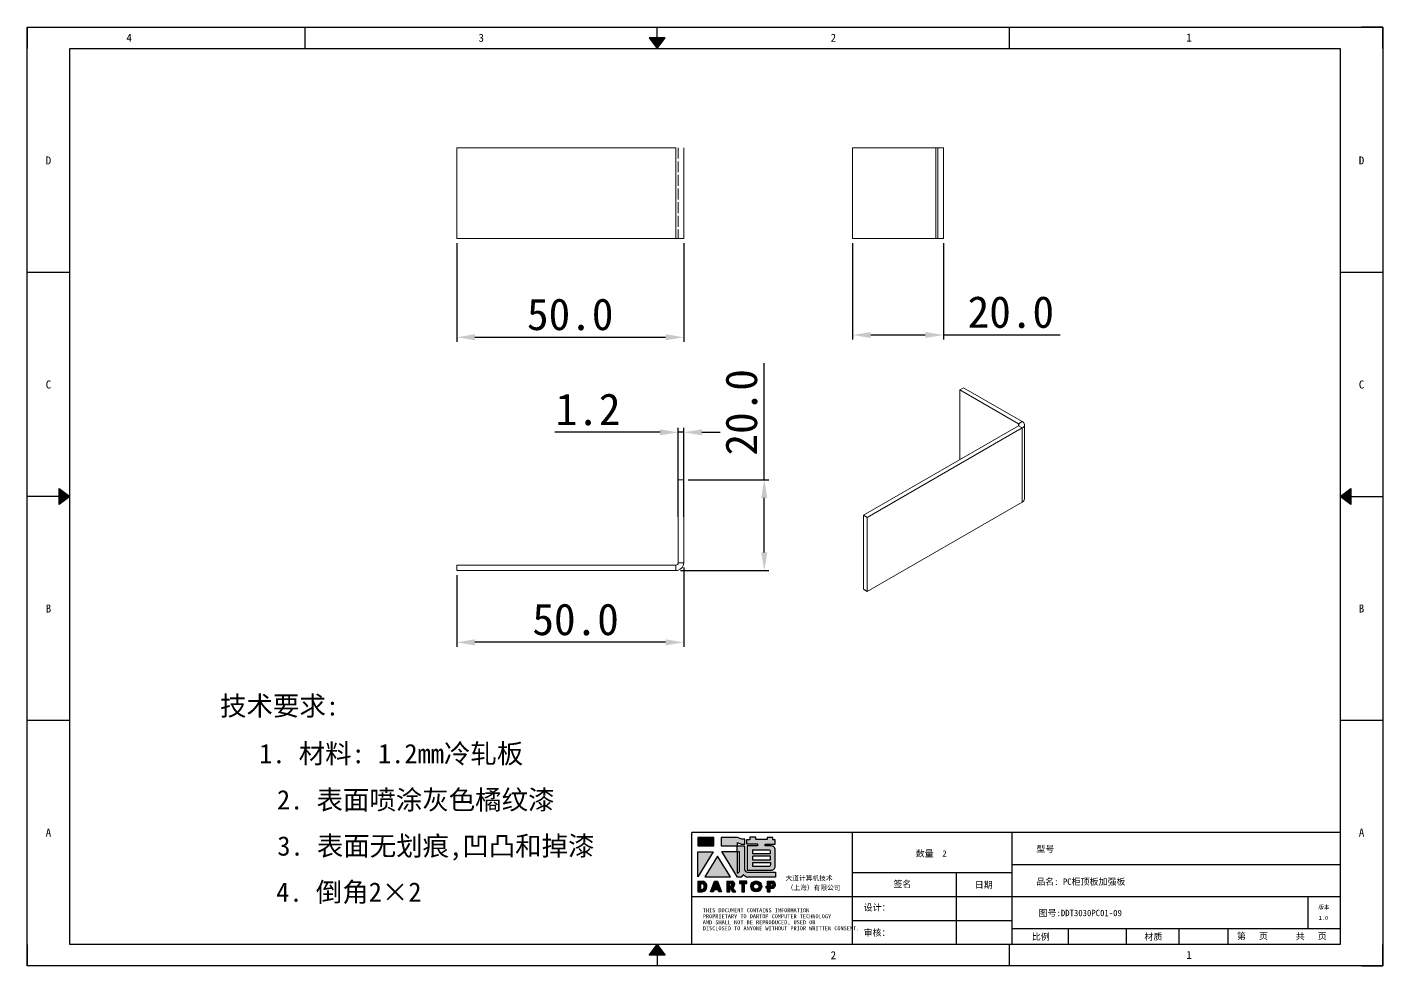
# Model space of a CAD drawing. Header units: millimetres. Extents: x 12436 to 30221, y 8547 to 23793.
# Drawn here: x 29922.8 to 30221.5, y 17317.6 to 17524.4 of the extents above; entities that cross this region are included whole.
import ezdxf
from ezdxf.enums import TextEntityAlignment as Align

# ---------------------------------------------------------------- set-up
doc = ezdxf.new("R2010")
doc.units = ezdxf.units.MM
doc.header["$PDSIZE"] = -1
doc.linetypes.add('ACAD_ISO02W100', pattern=[15, 12, -3])
doc.linetypes.add('DOT', pattern=[0.25, 0, -0.25])
for name, color, linetype in [('4', 7, 'Continuous'), ('FORMAT', 7, 'Continuous'), ('print', 30, 'Continuous'), ('虚线', 6, 'ACAD_ISO02W100')]:
    doc.layers.add(name, color=color, linetype=linetype)
doc.styles.add('Dartop', font='SIMFANG.TTF')
doc.styles.add('HZ', font='SimSun.ttf')
doc.styles.add('hzHT', font='SIMHEI.TTF')
doc.dimstyles.new('副本 (2) ISO-25', dxfattribs={"dimtxt": 7, "dimasz": 4, "dimexe": 1, "dimexo": 1, "dimgap": 1.524, "dimtad": 1, "dimdec": 1, "dimzin": 0, "dimdsep": 46, "dimtxsty": 'Standard', "dimcen": 2.5, "dimclrd": 4, "dimclre": 4, "dimclrt": 4, "dimadec": 0, "dimazin": 0, "dimtfac": 1, "dimtdec": 1, "dimtmove": 0, "dimatfit": 3, "dimfxl": 1, "dimtzin": 0, "dimarcsym": 0})

# ---------------------------------------------------------------- blocks, each defined once
blk = doc.blocks.new('*U72')
at = {"color": 254, "linetype": 'Continuous', "extrusion": (0, 0, -1)}
for points in [[(-17, 0.333), (-16.812, 0.25), (-17, 0.5)], [(-17, 0.333), (-17.188, 0.25), (-16.812, 0.25)], [(-17, 0.333), (-17, 0.5), (-17.188, 0.25)]]:
    blk.add_solid(points, dxfattribs=at)
blk = doc.blocks.new('*U71')
at = {"color": 254, "linetype": 'Continuous', "extrusion": (0, 0, -1)}
for points in [[(-33.167, 11), (-33, 11), (-33.25, 11.188)], [(-33.167, 11), (-33.25, 11.188), (-33.25, 10.812)], [(-33.167, 11), (-33.25, 10.812), (-33, 11)]]:
    blk.add_solid(points, dxfattribs=at)
blk = doc.blocks.new('*U73')
at = {"color": 254, "linetype": 'Continuous'}
for points in [[(17, 21.667), (17.188, 21.75), (16.812, 21.75)], [(17, 21.667), (16.812, 21.75), (17, 21.5)], [(17, 21.667), (17, 21.5), (17.188, 21.75)]]:
    blk.add_solid(points, dxfattribs=at)
blk = doc.blocks.new('*U70')
at = {"color": 254, "linetype": 'Continuous', "extrusion": (0, 0, -1)}
for points in [[(-0.833, 11), (-0.75, 10.812), (-0.75, 11.188)], [(-0.833, 11), (-0.75, 11.188), (-1, 11)], [(-0.833, 11), (-1, 11), (-0.75, 10.812)]]:
    blk.add_solid(points, dxfattribs=at)
blk = doc.blocks.new('dadao')
for p, q in [((48, 19.2), (44.9, 10.4)), ((44.9, 10.4), (51.2, 10.4)), ((51.2, 10.4), (48, 19.2))]:
    blk.add_line(p, q)
for points in [[(41.8, 121.6), (41.8, 143.7), (-0.4, 143.7), (-0.4, 121.6), (41.8, 121.6)], [(104.8, 122), (104.8, 130.3), (114.1, 126.3), (124.2, 126.3), (124.2, 139.6), (115.9, 139.6), (105.1, 143.9), (61.5, 143.9)], [(61.7, 144), (61.7, 121.3), (103.9, 121.3)], [(113.4, 38.7), (105.1, 38.7), (63, 106.5), (103.9, 106.5), (103.9, 120.9), (103.9, 121.3)], [(109.7, 53.6), (109.7, 106.2), (104.3, 106.2), (104.3, 50.4), (106.6, 50.4)], [(144.6, 94.4), (144.6, 84.8), (192, 84.8), (192, 94.1), (144.9, 94.1)], [(120.2, 45), (119.5, 45), (119.5, 44.6)], [(0, 28), (0, 0), (11.8, 0)], [(0.1, 28), (14, 28)], [(7.1, 21.8), (7.1, 6.1), (12, 6.1)], [(7.1, 21.8), (11.4, 21.8)], [(76.8, 28.2), (76.8, 0), (84.1, 0), (84.1, 11.1), (91.6, -0.1), (100.3, -0.1), (91.7, 11.1)], [(76.8, 28.2), (90.6, 28.2)], [(84, 22.7), (84, 15.3), (87.2, 15.3)], [(84, 22.7), (87.3, 22.7)], [(183.7, 0), (183.7, 9.6), (180.6, 9.6), (180.6, 14.9), (183.8, 14.9), (183.8, 28.1), (196.1, 28.1), (196.5, 28.1)], [(183.7, 0), (190.9, 0), (190.9, 9.6), (198.8, 9.6)], [(194.9, 22.3), (190.8, 22.3), (190.8, 15), (194.4, 15)]]:
    blk.add_lwpolyline(points)
blk.add_lwpolyline([(137.1, 144.2), (137.1, 137.9), (128.3, 137.9), (128.3, 126.5), (157.3, 126.5), (157.3, 121.5), (130.3, 121.5), (130.3, 57.5), (194.4, 57.5, 0.414214), (204.4, 67.5), (204.4, 111.3, 0.414214), (194.4, 121.3), (177.5, 121.3), (177.5, 126.3), (204.7, 126.3), (204.7, 137.7), (198.2, 137.7), (198.2, 143.9), (183.3, 143.9), (183.3, 138), (153, 138), (153, 144.2), (137.1, 144.2)], format="xyb", close=True)
for points in [[(104.8, 122), (123.4, 122), (123.4, 60, 0.414214), (131.4, 52), (204.8, 52), (204.8, 39.1), (131.7, 39.1)], [(144.3, 110.8), (144.3, 101.8), (192.3, 101.8), (192.3, 105.5, 0.414214), (187.3, 110.5), (144.3, 110.5)], [(144.6, 77), (144.6, 67.5), (187.6, 67.5, 0.414214), (192.6, 72.5), (192.6, 76.4), (144.6, 76.4)]]:
    blk.add_lwpolyline(points, format="xyb")
for points in [[(-0.3, 106.2), (40.4, 106.2), (-0.3, 39.7), (-0.3, 106.2)], [(51.7, 94.1), (18.4, 39.3), (86.2, 39.3)], [(43.8, 28.2), (51.8, 28.2), (62.6, -0.1), (55, -0.1), (53.2, 5), (42.9, 5), (41.1, 0), (33.6, 0)], [(110, 28.1), (110, 21.9), (116, 21.9), (116, -0.1), (123.2, -0.1), (123.2, 22), (129.2, 22), (129.2, 28.1), (110, 28.1)]]:
    blk.add_lwpolyline(points, close=True)
for radius in [14.5, 7.44]:
    blk.add_circle((154.2, 14.2), radius)
for centre, radius, start, end in [((99.2, 60.7), 12.6, 305.6399, 325.969), ((111.6, 46.7), 8.19, 282.9811, 347.6627), ((136, 61.7), 22.9, 226.7358, 259.3209), ((8.5, 13.9), 8.49, 294.2143, 69.7177), ((9.6, 14.2), 14.4, 278.6604, 72.3203), ((86.4, 19), 3.8, 282.527, 76.7196), ((88.6, 19.4), 8.95, 290.6073, 77.2124), ((193.7, 18.7), 3.8, 280.9891, 72.5513), ((195.7, 18.6), 9.51, 288.8959, 85.2442)]:
    blk.add_arc(centre, radius, start, end)
blk = doc.blocks.new('*D375')
at = {"layer": 'Defpoints', "color": 0}
for p in [(30067.47, 17406.37), (30017.47, 17404.67), (30017.47, 17388.85)]:
    blk.add_point(p, dxfattribs=at)
at = {"layer": 'FORMAT', "color": 4, "lineweight": -2}
for p, q in [((30017.47, 17403.67), (30017.47, 17387.85)), ((30067.47, 17405.37), (30067.47, 17387.85)), ((30063.47, 17388.85), (30021.47, 17388.85))]:
    blk.add_line(p, q, dxfattribs=at)
at = {"layer": 'FORMAT', "color": 4}
for points in [[(30021.47, 17389.51), (30021.47, 17388.18), (30017.47, 17388.85)], [(30063.47, 17389.51), (30063.47, 17388.18), (30067.47, 17388.85)]]:
    blk.add_solid(points, dxfattribs=at)
at = {"layer": 'FORMAT', "color": 4, "insert": (30043.66, 17393.87), "char_height": 7, "attachment_point": 5}
blk.add_mtext('50.0', dxfattribs=at)
blk = doc.blocks.new('*D376')
at = {"layer": 'Defpoints', "color": 0}
for p in [(30067.47, 17424.67), (30085.22, 17424.67), (30065.77, 17404.67)]:
    blk.add_point(p, dxfattribs=at)
at = {"layer": 'FORMAT', "color": 4, "lineweight": -2}
for p, q in [((30085.22, 17424.67), (30085.22, 17450.39)), ((30068.47, 17424.67), (30086.22, 17424.67)), ((30085.22, 17408.67), (30085.22, 17420.67)), ((30066.77, 17404.67), (30086.22, 17404.67))]:
    blk.add_line(p, q, dxfattribs=at)
at = {"layer": 'FORMAT', "color": 4}
for points in [[(30084.55, 17420.67), (30085.89, 17420.67), (30085.22, 17424.67)], [(30084.55, 17408.67), (30085.89, 17408.67), (30085.22, 17404.67)]]:
    blk.add_solid(points, dxfattribs=at)
at = {"layer": 'FORMAT', "color": 4, "insert": (30080.2, 17439.53), "char_height": 7, "attachment_point": 5, "rotation": 90}
blk.add_mtext('20.0', dxfattribs=at)
blk = doc.blocks.new('*D377')
at = {"layer": 'Defpoints', "color": 0}
for p in [(30017.47, 17477.82), (30067.47, 17477.82), (30067.47, 17456.07)]:
    blk.add_point(p, dxfattribs=at)
at = {"layer": 'FORMAT', "color": 4, "lineweight": -2}
for p, q in [((30017.47, 17476.82), (30017.47, 17455.07)), ((30067.47, 17476.82), (30067.47, 17455.07)), ((30021.47, 17456.07), (30063.47, 17456.07))]:
    blk.add_line(p, q, dxfattribs=at)
at = {"layer": 'FORMAT', "color": 4}
for points in [[(30021.47, 17456.74), (30021.47, 17455.4), (30017.47, 17456.07)], [(30063.47, 17456.74), (30063.47, 17455.4), (30067.47, 17456.07)]]:
    blk.add_solid(points, dxfattribs=at)
at = {"layer": 'FORMAT', "color": 4, "insert": (30042.47, 17461.09), "char_height": 7, "attachment_point": 5}
blk.add_mtext('50.0', dxfattribs=at)
blk = doc.blocks.new('*D378')
at = {"layer": 'Defpoints', "color": 0}
for p in [(30104.69, 17477.82), (30124.69, 17477.82), (30124.69, 17456.57)]:
    blk.add_point(p, dxfattribs=at)
at = {"layer": 'FORMAT', "color": 4, "lineweight": -2}
for p, q in [((30104.69, 17476.82), (30104.69, 17455.57)), ((30124.69, 17476.82), (30124.69, 17455.57)), ((30108.69, 17456.57), (30120.69, 17456.57)), ((30124.69, 17456.57), (30150.4, 17456.57))]:
    blk.add_line(p, q, dxfattribs=at)
at = {"layer": 'FORMAT', "color": 4}
for points in [[(30108.69, 17457.23), (30108.69, 17455.9), (30104.69, 17456.57)], [(30120.69, 17457.23), (30120.69, 17455.9), (30124.69, 17456.57)]]:
    blk.add_solid(points, dxfattribs=at)
at = {"layer": 'FORMAT', "color": 4, "insert": (30139.54, 17461.59), "char_height": 7, "attachment_point": 5}
blk.add_mtext('20.0', dxfattribs=at)
blk = doc.blocks.new('*D379')
at = {"layer": 'Defpoints', "color": 0}
for p in [(30067.47, 17435.13), (30066.27, 17415.52), (30067.47, 17415.52)]:
    blk.add_point(p, dxfattribs=at)
at = {"layer": 'FORMAT', "color": 4, "lineweight": -2}
for p, q in [((30066.27, 17416.52), (30066.27, 17436.13)), ((30067.47, 17416.52), (30067.47, 17436.13)), ((30062.27, 17435.13), (30039.05, 17435.13)), ((30067.47, 17435.13), (30066.27, 17435.13)), ((30071.47, 17435.13), (30075.47, 17435.13))]:
    blk.add_line(p, q, dxfattribs=at)
at = {"layer": 'FORMAT', "color": 4}
for points in [[(30062.27, 17435.79), (30062.27, 17434.46), (30066.27, 17435.13)], [(30071.47, 17435.79), (30071.47, 17434.46), (30067.47, 17435.13)]]:
    blk.add_solid(points, dxfattribs=at)
at = {"layer": 'FORMAT', "color": 4, "insert": (30046.41, 17440.15), "char_height": 7, "attachment_point": 5}
blk.add_mtext('1.2', dxfattribs=at)

msp = doc.modelspace()

# ---------------------------------------------------------------- hatches: boundary and pattern name
for points in [[(30074.072, 17345.846), (30070.556, 17345.846), (30070.556, 17344.009), (30074.072, 17344.009)], [(30073.959, 17342.723), (30070.565, 17342.723), (30070.565, 17337.182)], [(30074.9, 17341.718), (30072.126, 17337.145), (30077.775, 17337.145)], [(30081.362, 17336.21), (30079.756, 17336.21), (30079.756, 17335.7), (30080.257, 17335.7), (30080.257, 17333.865), (30080.857, 17333.865), (30080.857, 17335.701), (30081.362, 17335.701)]]:
    msp.add_hatch(color=0).paths.add_polyline_path(points)
h = msp.add_hatch(color=0)
h.paths.add_polyline_path([(30079.327, 17344.729), (30080.103, 17344.394), (30080.943, 17344.394), (30080.943, 17345.504), (30080.25, 17345.504), (30079.348, 17345.861), (30075.734, 17345.861), (30075.734, 17343.983), (30079.251, 17343.983), (30079.251, 17343.945), (30079.251, 17342.744), (30075.841, 17342.744), (30079.348, 17337.099), (30080.043, 17337.099, 0.2793748), (30080.55, 17337.592), (30080.55, 17337.618), (30080.611, 17337.618, 0.1431454), (30081.567, 17337.132), (30087.662, 17337.132), (30087.662, 17338.202), (30081.541, 17338.202, -0.4142136), (30080.875, 17338.869), (30080.875, 17344.042), (30079.327, 17344.042)])
h.paths.add_polyline_path([(30079.286, 17342.72), (30079.733, 17342.72), (30079.733, 17338.339, -0.0889357), (30079.474, 17338.073), (30079.285, 17338.073)], flags=16)
h = msp.add_hatch(color=0)
h.paths.add_polyline_path([(30087.652, 17345.349), (30087.11, 17345.349), (30087.11, 17345.865), (30085.87, 17345.865), (30085.87, 17345.375), (30083.339, 17345.375), (30083.339, 17345.891), (30082.014, 17345.891), (30082.014, 17345.365), (30081.282, 17345.365), (30081.282, 17344.414), (30083.698, 17344.414), (30083.698, 17343.994), (30081.446, 17343.994), (30081.446, 17338.668), (30086.793, 17338.668, 0.4142136), (30087.626, 17339.501), (30087.626, 17343.148, 0.4142136), (30086.793, 17343.982), (30085.379, 17343.982), (30085.379, 17344.395), (30087.652, 17344.395)])
h.paths.add_polyline_path([(30086.202, 17343.079, -0.4142136), (30086.619, 17342.662), (30086.619, 17342.357), (30082.616, 17342.357), (30082.616, 17343.079)], flags=16)
h.paths.add_polyline_path([(30086.593, 17341.712), (30086.593, 17340.938), (30082.642, 17340.938), (30082.642, 17341.712)], flags=16)
h.paths.add_polyline_path([(30086.645, 17340.241), (30086.645, 17339.91, -0.4142136), (30086.228, 17339.493), (30082.642, 17339.493), (30082.642, 17340.241)], flags=16)
h = msp.add_hatch(color=0)
h.paths.add_polyline_path([(30071.755, 17336.201), (30070.59, 17336.201), (30070.59, 17333.872), (30071.571, 17333.872, 0.7930159)])
h.paths.add_polyline_path([(30071.588, 17334.382), (30071.181, 17334.382), (30071.181, 17335.691), (30071.543, 17335.691, -0.6713609)], flags=16)
h = msp.add_hatch(color=0)
h.paths.add_polyline_path([(30074.909, 17336.22), (30074.244, 17336.22), (30073.39, 17333.869), (30074.019, 17333.869), (30074.167, 17334.286), (30075.02, 17334.286), (30075.171, 17333.864), (30075.806, 17333.864)])
h.paths.add_polyline_path([(30074.857, 17334.735), (30074.329, 17334.735), (30074.588, 17335.474)], flags=16)
h = msp.add_hatch(color=0)
h.paths.add_polyline_path([(30078.138, 17336.219), (30076.993, 17336.219), (30076.993, 17333.868), (30077.599, 17333.868), (30077.599, 17334.8), (30078.22, 17333.86), (30078.952, 17333.86), (30078.236, 17334.794, 0.7440549)])
h.paths.add_polyline_path([(30077.593, 17335.148), (30077.593, 17335.765), (30077.863, 17335.765, -0.796809), (30077.859, 17335.148)], flags=16)
h = msp.add_hatch(color=0)
h.paths.add_polyline_path([(30082.235, 17335.052, 1), (30084.648, 17335.052, 1)])
h.paths.add_polyline_path([(30084.062, 17335.052, -1), (30082.821, 17335.052, -1)], flags=16)
h = msp.add_hatch(color=0)
h.paths.add_polyline_path([(30086.964, 17336.213), (30086.929, 17336.213), (30085.908, 17336.213), (30085.908, 17335.116), (30085.637, 17335.116), (30085.637, 17334.671), (30085.904, 17334.671), (30085.904, 17333.872), (30086.5, 17333.872), (30086.5, 17334.674), (30087.155, 17334.674, 0.8123038)])
h.paths.add_polyline_path([(30086.491, 17335.119), (30086.491, 17335.733), (30086.83, 17335.733, -0.7782134), (30086.795, 17335.119)], flags=16)

# ---------------------------------------------------------------- linework, layer by layer
at = {"color": 0, "linetype": 'DOT'}
for p, q in [((29922.833, 17524.406), (30216.791, 17524.406)), ((29922.833, 17322.256), (29922.833, 17519.705)), ((30221.493, 17519.705), (30221.493, 17322.256)), ((30216.791, 17317.555), (29922.833, 17317.555))]:
    msp.add_line(p, q, dxfattribs=at)
at = {"color": 0}
for p, q in [((29922.833, 17524.406), (29922.833, 17519.705)), ((29922.833, 17524.406), (29922.833, 17524.406)), ((29984.084, 17519.705), (29984.084, 17524.406)), ((30061.653, 17522.056), (30061.653, 17524.406)), ((30139.222, 17519.705), (30139.222, 17524.406)), ((30221.493, 17524.406), (30216.791, 17524.406)), ((30221.493, 17519.705), (30221.493, 17524.406)), ((29932.235, 17322.256), (29932.235, 17519.705)), ((29932.235, 17519.705), (30212.09, 17519.705)), ((30212.09, 17519.705), (30212.09, 17322.256)), ((29932.235, 17470.343), (29922.833, 17470.343)), ((30221.493, 17470.343), (30212.09, 17470.343)), ((29929.884, 17420.981), (29922.833, 17420.981)), ((30214.441, 17420.981), (30221.493, 17420.981)), ((29932.235, 17371.619), (29922.833, 17371.619)), ((30221.493, 17371.619), (30212.09, 17371.619)), ((30212.09, 17346.938), (30069.293, 17346.938)), ((30069.293, 17322.256), (30069.293, 17346.938)), ((30104.551, 17346.938), (30104.551, 17322.256)), ((30139.81, 17322.256), (30139.81, 17346.938)), ((30104.551, 17338.123), (30139.81, 17338.123)), ((30127.469, 17338.123), (30127.469, 17322.256)), ((30139.81, 17339.886), (30212.09, 17339.886)), ((30069.293, 17332.834), (30104.551, 17332.834)), ((30104.551, 17332.834), (30212.09, 17332.834)), ((30205.039, 17325.782), (30205.039, 17332.834)), ((30104.551, 17327.545), (30139.81, 17327.545)), ((30139.81, 17325.782), (30212.09, 17325.782)), ((30152.215, 17322.256), (30152.215, 17325.782)), ((30164.999, 17322.256), (30164.999, 17325.782)), ((30176.621, 17322.256), (30176.621, 17325.782)), ((30187.409, 17322.256), (30187.409, 17325.782)), ((29922.833, 17322.256), (29922.833, 17317.555)), ((30212.09, 17322.256), (29932.235, 17322.256)), ((30061.653, 17319.906), (30061.653, 17317.555)), ((30139.222, 17317.555), (30139.222, 17322.256)), ((30221.493, 17317.555), (30221.493, 17322.256)), ((29922.833, 17317.555), (29922.833, 17317.555)), ((30216.791, 17317.555), (30221.493, 17317.555))]:
    msp.add_line(p, q, dxfattribs=at)
at = {"color": 7, "linetype": 'Continuous', "lineweight": 15}
for p, q in [((30017.466, 17497.822), (30017.466, 17477.822)), ((30017.466, 17497.822), (30065.766, 17497.822)), ((30065.766, 17497.822), (30065.766, 17477.822)), ((30067.466, 17497.822), (30067.466, 17477.822)), ((30122.986, 17497.822), (30104.686, 17497.822)), ((30104.686, 17497.822), (30104.686, 17477.822)), ((30122.986, 17497.822), (30122.986, 17477.822)), ((30123.486, 17497.822), (30122.986, 17497.822)), ((30123.486, 17497.822), (30123.486, 17477.822)), ((30124.686, 17497.822), (30123.486, 17497.822)), ((30124.686, 17497.822), (30124.686, 17477.822)), ((30017.466, 17477.822), (30065.766, 17477.822)), ((30065.766, 17477.822), (30067.466, 17477.822)), ((30122.986, 17477.822), (30104.686, 17477.822)), ((30123.486, 17477.822), (30122.986, 17477.822)), ((30124.686, 17477.822), (30123.486, 17477.822)), ((30128.266, 17444.458), (30129.114, 17444.948)), ((30142.054, 17437.478), (30129.114, 17444.948)), ((30141.206, 17436.988), (30128.266, 17444.458)), ((30128.266, 17444.458), (30128.266, 17429.11)), ((30107.052, 17416.863), (30141.206, 17436.58)), ((30107.901, 17416.374), (30142.054, 17436.09)), ((30141.206, 17436.988), (30142.054, 17437.478)), ((30141.206, 17436.988), (30141.206, 17436.58)), ((30142.054, 17436.09), (30141.206, 17436.58)), ((30142.054, 17436.09), (30142.054, 17419.759)), ((30066.266, 17424.674), (30067.466, 17424.674)), ((30066.266, 17406.374), (30066.266, 17424.674)), ((30067.466, 17406.374), (30067.466, 17424.674)), ((30107.901, 17400.043), (30142.054, 17419.759)), ((30107.901, 17416.374), (30107.052, 17416.863)), ((30107.052, 17416.863), (30107.052, 17400.533)), ((30107.901, 17416.374), (30107.901, 17400.043)), ((30066.266, 17406.374), (30067.466, 17406.374)), ((30017.466, 17404.674), (30017.466, 17405.874)), ((30017.466, 17405.874), (30065.766, 17405.874)), ((30017.466, 17404.674), (30065.766, 17404.674)), ((30065.766, 17404.674), (30065.766, 17405.874)), ((30107.901, 17400.043), (30107.052, 17400.533))]:
    msp.add_line(p, q, dxfattribs=at)
at = {"color": 0}
for points in [[(30061.653, 17519.705), (30063.416, 17522.056), (30059.89, 17522.056), (30061.653, 17519.705)], [(29932.235, 17420.981), (29929.884, 17419.218), (29929.884, 17422.744), (29932.235, 17420.981)], [(30212.09, 17420.981), (30214.441, 17422.744), (30214.441, 17419.218), (30212.09, 17420.981)], [(30061.653, 17322.256), (30063.416, 17319.906), (30059.89, 17319.906), (30061.653, 17322.256)]]:
    msp.add_lwpolyline(points, close=True, dxfattribs=at)
at = {"color": 7, "linetype": 'Continuous', "lineweight": 15, "flags": 128}
msp.add_lwpolyline([(30142.054, 17436.09), (30142.227, 17436.207), (30142.367, 17436.338), (30142.469, 17436.481), (30142.531, 17436.63), (30142.552, 17436.784), (30142.531, 17436.937), (30142.469, 17437.087), (30142.367, 17437.229), (30142.227, 17437.361), (30142.054, 17437.478)], dxfattribs=at)
at = {"color": 7, "linetype": 'Continuous', "lineweight": 15}
for centre, radius, start, end in [((30141.128, 17436.784), 0.218, 290.78342, 69.21658), ((30141.708, 17420.533), 0.847, 294.07431, 354.60555), ((30065.766, 17406.374), 1.7, 270, 0), ((30065.766, 17406.374), 0.5, 270, 0)]:
    msp.add_arc(centre, radius, start, end, dxfattribs=at)
msp.add_open_spline([(30142.552, 17420.453), (30142.552, 17436.784)], degree=1, dxfattribs=at)
at = {"layer": 'print', "color": 4}
msp.add_lwpolyline([(29922.833, 17524.406), (30221.493, 17524.406), (30221.493, 17317.555), (29922.833, 17317.555)], close=True, dxfattribs=at)
at = {"layer": '虚线', "linetype": 'ACAD_ISO02W100', "lineweight": 0, "ltscale": 0.2}
msp.add_line((30066.266, 17497.822), (30066.266, 17477.822), dxfattribs=at)

# ---------------------------------------------------------------- block references
at = {"color": 0, "linetype": 'Continuous', "xscale": 9.40231302549546, "yscale": 9.402313025563672, "zscale": 9.402313025564602}
for name, p in [('*U73', (29901.814, 17317.555)), ('*U70', (29922.833, 17317.555)), ('*U71', (29901.814, 17317.555)), ('*U72', (29901.814, 17317.555))]:
    msp.add_blockref(name, p, dxfattribs=at)
at = {"color": 0, "xscale": 0.08333868362933572, "yscale": 0.08333868363479269, "zscale": 0.08333868363568625}
msp.add_blockref('dadao', (30070.59, 17333.872), dxfattribs=at)

# ---------------------------------------------------------------- texts
at = {"color": 0}
for s, height, style, p in [('4', 1.763, 'Dartop', (29945.3, 17522.056)), ('3', 1.763, 'Dartop', (30022.869, 17522.056)), ('2', 1.763, 'Dartop', (30100.438, 17522.056)), ('1', 1.763, 'Dartop', (30178.81, 17522.112)), ('D', 1.763, 'Dartop', (29927.534, 17495.024)), ('D', 1.763, 'Dartop', (30216.791, 17495.024)), ('C', 1.763, 'Dartop', (29927.534, 17445.662)), ('C', 1.763, 'Dartop', (30216.791, 17445.662)), ('B', 1.763, 'Dartop', (29927.534, 17396.3)), ('B', 1.763, 'Dartop', (30216.791, 17396.3)), ('A', 1.763, 'Dartop', (29927.534, 17346.938)), ('A', 1.763, 'Dartop', (30216.791, 17346.938)), ('数量  2', 1.4103, 'hzHT', (30121.991, 17342.314)), ('型号', 1.4103, 'hzHT', (30147.127, 17343.35)), ('签名', 1.4103, 'hzHT', (30115.656, 17335.593)), ('日期', 1.4103, 'hzHT', (30133.551, 17335.42)), ('品名: PC柜顶板加强板  ', 1.41035, 'hzHT', (30155.909, 17336.11)), ('图号:DDT3030PC01-09', 1.41035, 'hzHT', (30154.819, 17329.216)), ('版本', 0.8815, 'hzHT', (30208.497, 17330.494)), ('1.0', 0.8815, 'Dartop', (30208.39, 17328.138)), ('比例', 1.4103, 'hzHT', (30146.144, 17323.983)), ('材质', 1.4103, 'hzHT', (30170.94, 17323.983)), ('第   页', 1.4103, 'hzHT', (30192.757, 17324.129)), ('共   页', 1.4103, 'hzHT', (30205.712, 17324.078)), ('2', 1.763, 'Dartop', (30100.438, 17319.906)), ('1', 1.763, 'Dartop', (30178.81, 17319.962))]:
    msp.add_text(s, height=height, dxfattribs=dict(at, style=style)).set_placement(p, align=Align.MIDDLE_CENTER)
at = {"style": 'HZ'}
for s, height, p in [('技术要求:', 4.2717, (29978.438, 17374.85)), ('     1. 材料: 1.2mm冷轧板      ', 4.27174, (30004.492, 17364.328)), ('    2. 表面喷涂灰色橘纹漆', 4.27174, (30002.629, 17354.157)), ('3. 表面无划痕,凹凸和掉漆', 4.27174, (30012.885, 17343.986)), ('4. 倒角2×2         ', 4.27174, (30006.786, 17333.816))]:
    msp.add_text(s, height=height, dxfattribs=at).set_placement(p, align=Align.MIDDLE_CENTER)
at = {"color": 0, "style": 'hzHT'}
for s, height, p in [('设计：', 1.4103, (30107.112, 17329.717)), ('THIS DOCUMENT CONTAINS INFORMATION', 0.88147, (30071.672, 17329.37)), ('PROPRIETARY TO DARTOP COMPUTER TECHNOLOGY', 0.88147, (30071.672, 17328.048)), ('AND SHALL NOT BE REPRODUCED, USED OR', 0.88147, (30071.672, 17326.726)), ('DISCLOSED TO ANYONE WITHOUT PRIOR WRITTEN CONSENT.', 0.88147, (30071.672, 17325.403)), ('审核：', 1.4103, (30107.091, 17324.164))]:
    msp.add_text(s, height=height, dxfattribs=at).set_placement(p)
at = {"layer": '4', "color": 0, "style": 'hzHT'}
for s, p in [('大道计算机技术', (30089.904, 17336.371)), ('（上海）有限公司', (30090.17, 17334.263))]:
    msp.add_text(s, height=1.0578, dxfattribs=at).set_placement(p)

# ---------------------------------------------------------------- dimensions: what is measured, and where the dimension line sits
at = {"layer": 'FORMAT'}
for base, p1, p2, picture, middle in [((30067.466, 17456.07), (30017.466, 17477.822), (30067.466, 17477.822), '*D377', (30042.466, 17461.094)), ((30124.686, 17456.568), (30104.686, 17477.822), (30124.686, 17477.822), '*D378', (30139.543, 17461.592))]:
    dim = msp.add_linear_dim(base=base, p1=p1, p2=p2, dimstyle='副本 (2) ISO-25', dxfattribs=at)
    dim.commit()
    dim.dimension.update_dxf_attribs({"geometry": picture, "text_midpoint": middle})
dim = msp.add_linear_dim(base=(30085.22, 17424.674), p1=(30065.766, 17404.674), p2=(30067.466, 17424.674), angle=90, dimstyle='副本 (2) ISO-25', dxfattribs=at)
dim.commit()
dim.dimension.update_dxf_attribs({"geometry": '*D376', "text_midpoint": (30080.196, 17439.531)})
for base, p1, p2, picture, middle in [((30067.466, 17435.128), (30066.266, 17415.524), (30067.466, 17415.524), '*D379', (30046.408, 17435.128)), ((30017.466, 17388.848), (30067.466, 17406.374), (30017.466, 17404.674), '*D375', (30043.659, 17388.848))]:
    dim = msp.add_linear_dim(base=base, p1=p1, p2=p2, dimstyle='副本 (2) ISO-25', dxfattribs=at)
    dim.commit()
    dim.dimension.update_dxf_attribs({"geometry": picture, "text_midpoint": middle, "dimtype": 160})

doc.saveas('drawing.dxf')
